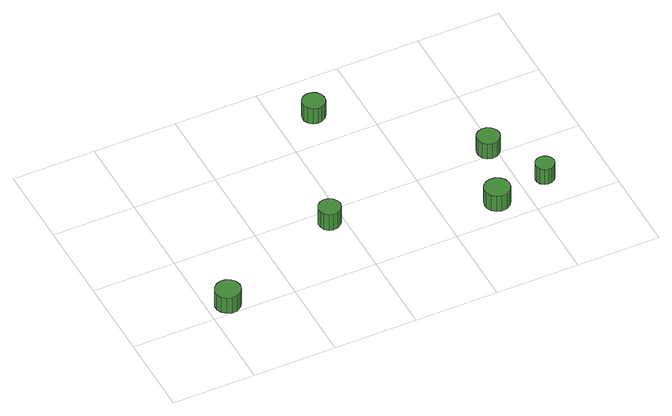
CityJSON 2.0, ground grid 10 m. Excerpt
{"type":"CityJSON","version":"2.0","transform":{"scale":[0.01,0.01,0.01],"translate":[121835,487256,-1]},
"CityObjects":{
"tree1":{"type":"SolitaryVegetationObject","attributes":{"function":"something"},"geometry":[{"type":"MultiSurface","lod":"1","boundaries":[[[0,1,2,3,4,5,6,7,8,9,10,11,12,13,14]],[[15,16,17,18,19,20,21,22,23,24,25,26,27,28,29]],[[0,29,28,1]],[[1,28,27,2]],[[2,27,26,3]],[[3,26,25,4]],[[4,25,24,5]],[[5,24,23,6]],[[6,23,22,7]],[[7,22,21,8]],[[8,21,20,9]],[[9,20,19,10]],[[10,19,18,11]],[[11,18,17,12]],[[12,17,16,13]],[[13,16,15,14]],[[14,15,29,0]]]}]},
"tree2":{"type":"SolitaryVegetationObject","attributes":{"function":"something"},"geometry":[{"type":"MultiSurface","lod":"1","boundaries":[[[30,31,32,33,34,35,36,37,38,39,40,41,42,43,44]],[[45,46,47,48,49,50,51,52,53,54,55,56,57,58,59]],[[30,59,58,31]],[[31,58,57,32]],[[32,57,56,33]],[[33,56,55,34]],[[34,55,54,35]],[[35,54,53,36]],[[36,53,52,37]],[[37,52,51,38]],[[38,51,50,39]],[[39,50,49,40]],[[40,49,48,41]],[[41,48,47,42]],[[42,47,46,43]],[[43,46,45,44]],[[44,45,59,30]]]}]},
"tree3":{"type":"SolitaryVegetationObject","attributes":{"function":"something"},"geometry":[{"type":"MultiSurface","lod":"1","boundaries":[[[60,61,62,63,64,65,66,67,68,69,70,71,72,73,74]],[[75,76,77,78,79,80,81,82,83,84,85,86,87,88,89]],[[60,89,88,61]],[[61,88,87,62]],[[62,87,86,63]],[[63,86,85,64]],[[64,85,84,65]],[[65,84,83,66]],[[66,83,82,67]],[[67,82,81,68]],[[68,81,80,69]],[[69,80,79,70]],[[70,79,78,71]],[[71,78,77,72]],[[72,77,76,73]],[[73,76,75,74]],[[74,75,89,60]]]}]},
"tree4":{"type":"SolitaryVegetationObject","attributes":{"function":"something"},"geometry":[{"type":"MultiSurface","lod":"1","boundaries":[[[90,91,92,93,94,95,96,97,98,99,100,101,102,103,104]],[[105,106,107,108,109,110,111,112,113,114,115,116,117,118,119]],[[90,119,118,91]],[[91,118,117,92]],[[92,117,116,93]],[[93,116,115,94]],[[94,115,114,95]],[[95,114,113,96]],[[96,113,112,97]],[[97,112,111,98]],[[98,111,110,99]],[[99,110,109,100]],[[100,109,108,101]],[[101,108,107,102]],[[102,107,106,103]],[[103,106,105,104]],[[104,105,119,90]]]}]},
"tree5":{"type":"SolitaryVegetationObject","attributes":{"function":"something"},"geometry":[{"type":"MultiSurface","lod":"1","boundaries":[[[120,121,122,123,124,125,126,127,128,129,130,131,132,133,134]],[[135,136,137,138,139,140,141,142,143,144,145,146,147,148,149]],[[120,149,148,121]],[[121,148,147,122]],[[122,147,146,123]],[[123,146,145,124]],[[124,145,144,125]],[[125,144,143,126]],[[126,143,142,127]],[[127,142,141,128]],[[128,141,140,129]],[[129,140,139,130]],[[130,139,138,131]],[[131,138,137,132]],[[132,137,136,133]],[[133,136,135,134]],[[134,135,149,120]]]}]},
"tree6":{"type":"SolitaryVegetationObject","attributes":{"function":"something"},"geometry":[{"type":"MultiSurface","lod":"1","boundaries":[[[150,151,152,153,154,155,156,157,158,159,160,161,162,163,164]],[[165,166,167,168,169,170,171,172,173,174,175,176,177,178,179]],[[150,179,178,151]],[[151,178,177,152]],[[152,177,176,153]],[[153,176,175,154]],[[154,175,174,155]],[[155,174,173,156]],[[156,173,172,157]],[[157,172,171,158]],[[158,171,170,159]],[[159,170,169,160]],[[160,169,168,161]],[[161,168,167,162]],[[162,167,166,163]],[[163,166,165,164]],[[164,165,179,150]]]}]}
},
"vertices":[
[396,153,293],[382,215,293],[345,266,293],[291,297,293],[228,304,293],[168,284,293],[121,242,293],[95,184,293],[95,121,293],[121,64,293],[168,21,293],[228,2,293],[291,9,293],[345,40,293],[382,91,293],[382,91,60],[345,40,60],[291,9,60],[228,2,60],[168,21,60],[121,64,60],[95,121,60],[95,184,60],[121,242,60],[168,284,60],[228,304,60],[291,297,60],[345,266,60],[382,215,60],[396,153,60],
[1967,832,297],[1956,886,297],[1924,930,297],[1876,957,297],[1821,963,297],[1769,946,297],[1728,910,297],[1706,859,297],[1706,805,297],[1728,754,297],[1769,718,297],[1821,701,297],[1876,706,297],[1924,734,297],[1956,778,297],[1956,778,61],[1924,734,61],[1876,706,61],[1821,701,61],[1769,718,61],[1728,754,61],[1706,805,61],[1706,859,61],[1728,910,61],[1769,946,61],[1821,963,61],[1876,957,61],[1924,930,61],[1956,886,61],[1967,832,61],
[2566,2441,289],[2555,2496,289],[2522,2542,289],[2473,2570,289],[2418,2575,289],[2364,2558,289],[2323,2521,289],[2300,2469,289],[2300,2413,289],[2323,2362,289],[2364,2325,289],[2418,2307,289],[2473,2313,289],[2522,2341,289],[2555,2387,289],[2555,2387,62],[2522,2341,62],[2473,2313,62],[2418,2307,62],[2364,2325,62],[2323,2362,62],[2300,2413,62],[2300,2469,62],[2323,2521,62],[2364,2558,62],[2418,2575,62],[2473,2570,62],[2522,2542,62],[2555,2496,62],[2566,2441,62],
[3795,297,293],[3782,359,293],[3745,410,293],[3690,442,293],[3627,448,293],[3567,429,293],[3520,386,293],[3494,329,293],[3494,265,293],[3520,207,293],[3567,165,293],[3627,146,293],[3690,152,293],[3745,184,293],[3782,235,293],[3782,235,61],[3745,184,61],[3690,152,61],[3627,146,61],[3567,165,61],[3520,207,61],[3494,265,61],[3494,329,61],[3520,386,61],[3567,429,61],[3627,448,61],[3690,442,61],[3745,410,61],[3782,359,61],[3795,297,61],
[4057,1085,283],[4045,1140,283],[4012,1186,283],[3963,1215,283],[3907,1220,283],[3853,1203,283],[3811,1165,283],[3788,1113,283],[3788,1057,283],[3811,1005,283],[3853,967,283],[3907,950,283],[3963,956,283],[4012,984,283],[4045,1030,283],[4045,1030,61],[4012,984,61],[3963,956,61],[3907,950,61],[3853,967,61],[3811,1005,61],[3788,1057,61],[3788,1113,61],[3811,1165,61],[3853,1203,61],[3907,1220,61],[3963,1215,61],[4012,1186,61],[4045,1140,61],[4057,1085,61],
[4403,415,289],[4393,460,289],[4366,498,289],[4325,521,289],[4279,526,289],[4235,512,289],[4200,481,289],[4182,438,289],[4182,392,289],[4200,349,289],[4235,318,289],[4279,304,289],[4325,309,289],[4366,332,289],[4393,369,289],[4393,369,61],[4366,332,61],[4325,309,61],[4279,304,61],[4235,318,61],[4200,349,61],[4182,392,61],[4182,438,61],[4200,481,61],[4235,512,61],[4279,526,61],[4325,521,61],[4366,498,61],[4393,460,61],[4403,415,61]
]}
